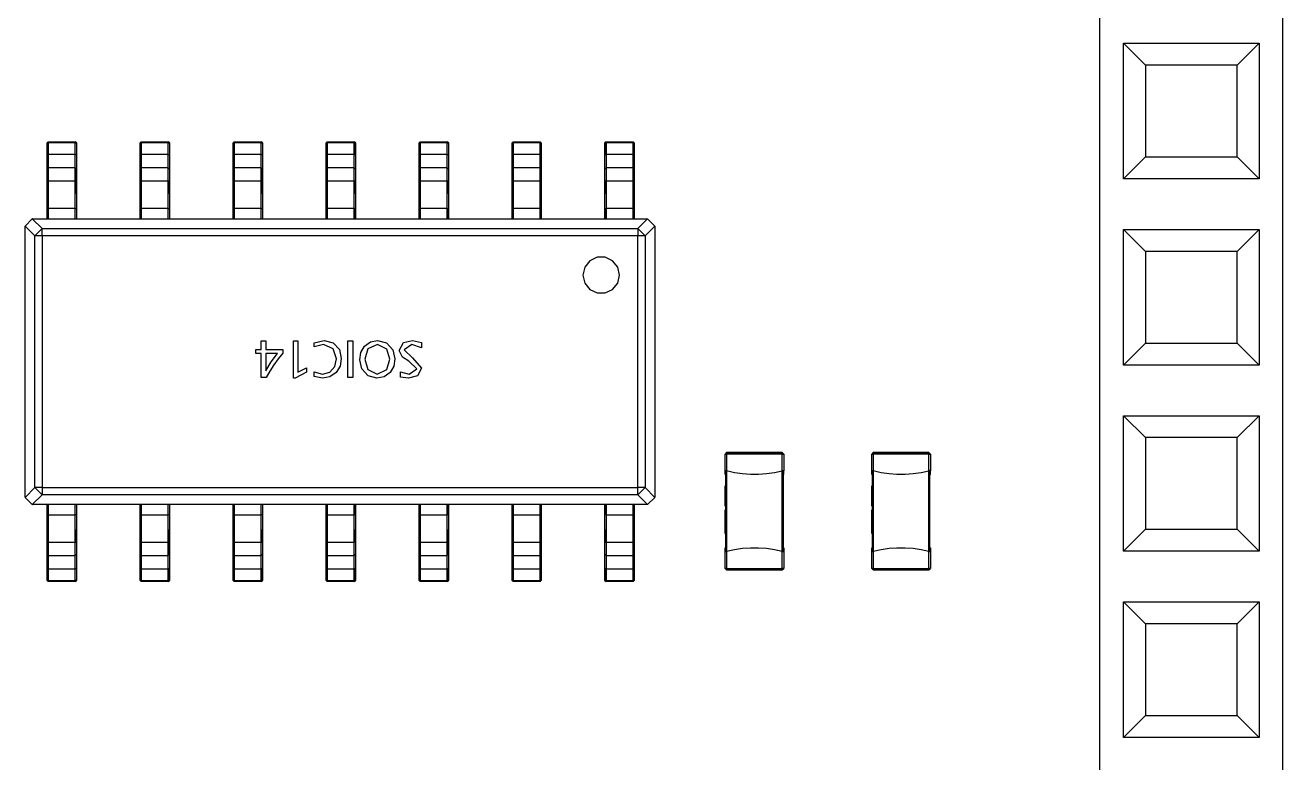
# Model space of a CAD drawing. Header units: millimetres. Extents: x 5 to 205, y 5 to 144.
# Drawn here: x 57.02 to 74.18, y 78.91 to 88.98 of the extents above; entities that cross this region are included whole.
import ezdxf

# ---------------------------------------------------------------- set-up
doc = ezdxf.new("R2010")
doc.units = ezdxf.units.MM
doc.layers.add('PARTS', color=8, linetype='CONTINUOUS')

msp = doc.modelspace()

# ---------------------------------------------------------------- linework, layer by layer
at = {"layer": 'PARTS'}
for points in [[(71.68, 117.014), (71.68, 61.134)], [(74.18, 61.134), (74.18, 117.014)], [(72.005, 88.729), (73.855, 88.729)], [(72.005, 88.729), (72.305, 88.429)], [(72.005, 86.879), (72.005, 88.729)], [(73.555, 88.429), (73.855, 88.729)], [(73.855, 88.729), (73.855, 86.879)], [(73.555, 88.429), (72.305, 88.429)], [(72.305, 88.429), (72.305, 87.179)], [(73.555, 87.179), (73.555, 88.429)], [(57.318, 87.37), (57.333, 87.385)], [(57.333, 87.385), (57.318, 87.37)], [(57.318, 87.37), (57.318, 87.364)], [(57.318, 87.21), (57.318, 87.37)], [(57.318, 87.37), (57.333, 87.37)], [(57.333, 87.385), (57.703, 87.385)], [(57.333, 87.385), (57.333, 87.385)], [(57.333, 87.37), (57.333, 87.385)], [(57.333, 87.385), (57.703, 87.385)], [(57.703, 87.37), (57.333, 87.37)], [(57.333, 87.37), (57.333, 87.211)], [(57.703, 87.385), (57.718, 87.37)], [(57.703, 87.385), (57.703, 87.385)], [(57.703, 87.37), (57.703, 87.385)], [(57.718, 87.37), (57.703, 87.385)], [(57.703, 87.211), (57.703, 87.37)], [(57.703, 87.37), (57.718, 87.37)], [(57.718, 87.37), (57.718, 87.21)], [(58.587, 87.37), (58.602, 87.385)], [(58.602, 87.385), (58.587, 87.37)], [(58.587, 87.37), (58.587, 87.364)], [(58.587, 87.21), (58.587, 87.37)], [(58.587, 87.37), (58.602, 87.37)], [(58.587, 87.364), (58.587, 87.204)], [(58.602, 87.385), (58.971, 87.385)], [(58.602, 87.385), (58.602, 87.385)], [(58.602, 87.37), (58.602, 87.385)], [(58.602, 87.385), (58.971, 87.385)], [(58.971, 87.37), (58.602, 87.37)], [(58.602, 87.37), (58.602, 87.211)], [(58.971, 87.385), (58.986, 87.37)], [(58.971, 87.385), (58.971, 87.385)], [(58.971, 87.37), (58.971, 87.385)], [(58.986, 87.37), (58.971, 87.385)], [(58.971, 87.211), (58.971, 87.37)], [(58.971, 87.37), (58.986, 87.37)], [(58.986, 87.37), (58.986, 87.21)], [(59.855, 87.37), (59.87, 87.385)], [(59.87, 87.385), (59.855, 87.37)], [(59.855, 87.37), (59.855, 87.364)], [(59.855, 87.21), (59.855, 87.37)], [(59.855, 87.37), (59.87, 87.37)], [(59.855, 87.364), (59.855, 87.204)], [(59.87, 87.385), (60.24, 87.385)], [(59.87, 87.385), (59.87, 87.385)], [(59.87, 87.37), (59.87, 87.385)], [(59.87, 87.385), (60.24, 87.385)], [(60.24, 87.37), (59.87, 87.37)], [(59.87, 87.37), (59.87, 87.211)], [(60.24, 87.385), (60.255, 87.37)], [(60.24, 87.385), (60.24, 87.385)], [(60.24, 87.37), (60.24, 87.385)], [(60.255, 87.37), (60.24, 87.385)], [(60.24, 87.211), (60.24, 87.37)], [(60.24, 87.37), (60.255, 87.37)], [(60.255, 87.37), (60.255, 87.21)], [(61.124, 87.37), (61.139, 87.385)], [(61.139, 87.385), (61.124, 87.37)], [(61.124, 87.37), (61.124, 87.364)], [(61.124, 87.21), (61.124, 87.37)], [(61.124, 87.37), (61.139, 87.37)], [(61.124, 87.364), (61.124, 87.204)], [(61.139, 87.385), (61.509, 87.385)], [(61.139, 87.385), (61.139, 87.385)], [(61.139, 87.37), (61.139, 87.385)], [(61.139, 87.385), (61.509, 87.385)], [(61.509, 87.37), (61.139, 87.37)], [(61.139, 87.37), (61.139, 87.211)], [(61.509, 87.385), (61.524, 87.37)], [(61.509, 87.385), (61.509, 87.385)], [(61.509, 87.37), (61.509, 87.385)], [(61.524, 87.37), (61.509, 87.385)], [(61.509, 87.211), (61.509, 87.37)], [(61.509, 87.37), (61.524, 87.37)], [(61.524, 87.364), (61.524, 87.37)], [(61.524, 87.37), (61.524, 87.21)], [(61.524, 87.204), (61.524, 87.364)], [(62.393, 87.37), (62.408, 87.385)], [(62.408, 87.385), (62.393, 87.37)], [(62.393, 87.37), (62.393, 87.364)], [(62.393, 87.21), (62.393, 87.37)], [(62.393, 87.37), (62.408, 87.37)], [(62.408, 87.385), (62.778, 87.385)], [(62.408, 87.385), (62.408, 87.385)], [(62.408, 87.37), (62.408, 87.385)], [(62.408, 87.385), (62.778, 87.385)], [(62.778, 87.37), (62.408, 87.37)], [(62.408, 87.37), (62.408, 87.211)], [(62.778, 87.385), (62.793, 87.37)], [(62.778, 87.385), (62.778, 87.385)], [(62.778, 87.37), (62.778, 87.385)], [(62.793, 87.37), (62.778, 87.385)], [(62.778, 87.211), (62.778, 87.37)], [(62.778, 87.37), (62.793, 87.37)], [(62.793, 87.37), (62.793, 87.21)], [(63.662, 87.37), (63.677, 87.385)], [(63.677, 87.385), (63.662, 87.37)], [(63.662, 87.37), (63.662, 87.364)], [(63.662, 87.21), (63.662, 87.37)], [(63.662, 87.37), (63.677, 87.37)], [(63.677, 87.385), (64.046, 87.385)], [(63.677, 87.385), (63.677, 87.385)], [(63.677, 87.37), (63.677, 87.385)], [(63.677, 87.385), (64.046, 87.385)], [(64.046, 87.37), (63.677, 87.37)], [(63.677, 87.37), (63.677, 87.211)], [(64.046, 87.385), (64.061, 87.37)], [(64.046, 87.385), (64.046, 87.385)], [(64.046, 87.37), (64.046, 87.385)], [(64.061, 87.37), (64.046, 87.385)], [(64.046, 87.211), (64.046, 87.37)], [(64.046, 87.37), (64.061, 87.37)], [(64.061, 87.37), (64.061, 87.21)], [(64.93, 87.37), (64.945, 87.385)], [(64.945, 87.385), (64.93, 87.37)], [(64.93, 87.37), (64.93, 87.364)], [(64.93, 87.21), (64.93, 87.37)], [(64.93, 87.37), (64.945, 87.37)], [(64.93, 87.364), (64.93, 87.204)], [(64.945, 87.385), (65.315, 87.385)], [(64.945, 87.385), (64.945, 87.385)], [(64.945, 87.37), (64.945, 87.385)], [(64.945, 87.385), (65.315, 87.385)], [(65.315, 87.37), (64.945, 87.37)], [(64.945, 87.37), (64.945, 87.211)], [(65.315, 87.385), (65.33, 87.37)], [(65.315, 87.385), (65.315, 87.385)], [(65.315, 87.37), (65.315, 87.385)], [(65.33, 87.37), (65.315, 87.385)], [(65.315, 87.211), (65.315, 87.37)], [(65.315, 87.37), (65.33, 87.37)], [(65.33, 87.37), (65.33, 87.21)], [(57.318, 87.21), (57.333, 87.211)], [(57.318, 87.016), (57.318, 87.21)], [(57.703, 87.211), (57.333, 87.211)], [(57.333, 87.211), (57.333, 87.03)], [(57.703, 87.03), (57.703, 87.211)], [(57.703, 87.211), (57.718, 87.21)], [(57.718, 87.21), (57.718, 87.016)], [(58.587, 87.21), (58.602, 87.211)], [(58.587, 87.016), (58.587, 87.21)], [(58.971, 87.211), (58.602, 87.211)], [(58.602, 87.211), (58.602, 87.03)], [(58.971, 87.03), (58.971, 87.211)], [(58.971, 87.211), (58.986, 87.21)], [(58.986, 87.21), (58.986, 87.016)], [(59.855, 87.21), (59.87, 87.211)], [(59.855, 87.016), (59.855, 87.21)], [(60.24, 87.211), (59.87, 87.211)], [(59.87, 87.211), (59.87, 87.03)], [(60.24, 87.03), (60.24, 87.211)], [(60.24, 87.211), (60.255, 87.21)], [(60.255, 87.21), (60.255, 87.016)], [(61.124, 87.21), (61.139, 87.211)], [(61.124, 87.016), (61.124, 87.21)], [(61.509, 87.211), (61.139, 87.211)], [(61.139, 87.211), (61.139, 87.03)], [(61.509, 87.03), (61.509, 87.211)], [(61.509, 87.211), (61.524, 87.21)], [(61.524, 87.21), (61.524, 87.016)], [(62.393, 87.21), (62.408, 87.211)], [(62.393, 87.016), (62.393, 87.21)], [(62.778, 87.211), (62.408, 87.211)], [(62.408, 87.211), (62.408, 87.03)], [(62.778, 87.03), (62.778, 87.211)], [(62.778, 87.211), (62.793, 87.21)], [(62.793, 87.21), (62.793, 87.016)], [(63.662, 87.21), (63.677, 87.211)], [(63.662, 87.016), (63.662, 87.21)], [(64.046, 87.211), (63.677, 87.211)], [(63.677, 87.211), (63.677, 87.03)], [(64.046, 87.03), (64.046, 87.211)], [(64.046, 87.211), (64.061, 87.21)], [(64.061, 87.21), (64.061, 87.016)], [(64.93, 87.21), (64.945, 87.211)], [(64.93, 87.016), (64.93, 87.21)], [(65.315, 87.211), (64.945, 87.211)], [(64.945, 87.211), (64.945, 87.03)], [(65.315, 87.03), (65.315, 87.211)], [(65.315, 87.211), (65.33, 87.21)], [(65.33, 87.21), (65.33, 87.016)], [(57.318, 87.016), (57.333, 87.03)], [(57.318, 86.834), (57.318, 87.016)], [(57.703, 87.03), (57.333, 87.03)], [(57.333, 87.03), (57.333, 86.848)], [(57.703, 86.848), (57.703, 87.03)], [(57.703, 87.03), (57.718, 87.016)], [(57.718, 86.856), (57.718, 87.016)], [(57.718, 87.016), (57.718, 86.834)], [(58.587, 87.016), (58.602, 87.03)], [(58.587, 87.016), (58.587, 86.856)], [(58.587, 86.834), (58.587, 87.016)], [(58.971, 87.03), (58.602, 87.03)], [(58.602, 87.03), (58.602, 86.848)], [(58.971, 86.848), (58.971, 87.03)], [(58.971, 87.03), (58.986, 87.016)], [(58.986, 87.016), (58.986, 86.834)], [(59.855, 87.016), (59.87, 87.03)], [(59.855, 87.016), (59.855, 86.856)], [(59.855, 86.834), (59.855, 87.016)], [(60.24, 87.03), (59.87, 87.03)], [(59.87, 87.03), (59.87, 86.848)], [(60.24, 86.848), (60.24, 87.03)], [(60.24, 87.03), (60.255, 87.016)], [(60.255, 86.856), (60.255, 87.016)], [(60.255, 87.016), (60.255, 86.834)], [(61.124, 87.016), (61.139, 87.03)], [(61.124, 86.834), (61.124, 87.016)], [(61.509, 87.03), (61.139, 87.03)], [(61.139, 87.03), (61.139, 86.848)], [(61.509, 86.848), (61.509, 87.03)], [(61.509, 87.03), (61.524, 87.016)], [(61.524, 87.016), (61.524, 86.834)], [(62.393, 87.016), (62.408, 87.03)], [(62.393, 86.834), (62.393, 87.016)], [(62.778, 87.03), (62.408, 87.03)], [(62.408, 87.03), (62.408, 86.848)], [(62.778, 86.848), (62.778, 87.03)], [(62.778, 87.03), (62.793, 87.016)], [(62.793, 87.016), (62.793, 86.834)], [(63.662, 87.016), (63.677, 87.03)], [(63.662, 86.834), (63.662, 87.016)], [(64.046, 87.03), (63.677, 87.03)], [(63.677, 87.03), (63.677, 86.848)], [(64.046, 86.848), (64.046, 87.03)], [(64.046, 87.03), (64.061, 87.016)], [(64.061, 87.016), (64.061, 86.834)], [(64.93, 87.016), (64.945, 87.03)], [(64.93, 86.834), (64.93, 87.016)], [(65.315, 87.03), (64.945, 87.03)], [(64.945, 87.03), (64.945, 86.848)], [(65.315, 86.848), (65.315, 87.03)], [(65.315, 87.03), (65.33, 87.016)], [(65.33, 87.016), (65.33, 86.834)], [(72.005, 86.879), (72.305, 87.179)], [(72.305, 87.179), (73.555, 87.179)], [(73.555, 87.179), (73.855, 86.879)], [(57.318, 86.856), (57.318, 86.675)], [(57.318, 86.834), (57.333, 86.848)], [(57.703, 86.848), (57.333, 86.848)], [(57.333, 86.848), (57.333, 86.723), (57.333, 86.598), (57.333, 86.473)], [(57.703, 86.473), (57.703, 86.598), (57.703, 86.723), (57.703, 86.848)], [(57.703, 86.848), (57.718, 86.834)], [(57.718, 86.675), (57.718, 86.856)], [(58.587, 86.856), (58.587, 86.675)], [(58.587, 86.834), (58.602, 86.848)], [(58.971, 86.848), (58.602, 86.848)], [(58.602, 86.848), (58.602, 86.723), (58.602, 86.598), (58.602, 86.473)], [(58.971, 86.473), (58.971, 86.598), (58.971, 86.723), (58.971, 86.848)], [(58.971, 86.848), (58.986, 86.834)], [(58.986, 86.675), (58.986, 86.856)], [(59.855, 86.856), (59.855, 86.675)], [(59.855, 86.834), (59.87, 86.848)], [(60.24, 86.848), (59.87, 86.848)], [(59.87, 86.848), (59.87, 86.723), (59.87, 86.598), (59.87, 86.473)], [(60.24, 86.473), (60.24, 86.598), (60.24, 86.723), (60.24, 86.848)], [(60.24, 86.848), (60.255, 86.834)], [(60.255, 86.675), (60.255, 86.856)], [(61.124, 86.856), (61.124, 86.675)], [(61.124, 86.834), (61.139, 86.848)], [(61.509, 86.848), (61.139, 86.848)], [(61.139, 86.848), (61.139, 86.723), (61.139, 86.598), (61.139, 86.473)], [(61.509, 86.473), (61.509, 86.598), (61.509, 86.723), (61.509, 86.848)], [(61.509, 86.848), (61.524, 86.834)], [(61.524, 86.675), (61.524, 86.856)], [(62.393, 86.856), (62.393, 86.675)], [(62.393, 86.834), (62.408, 86.848)], [(62.778, 86.848), (62.408, 86.848)], [(62.408, 86.848), (62.408, 86.723), (62.408, 86.598), (62.408, 86.473)], [(62.778, 86.473), (62.778, 86.598), (62.778, 86.723), (62.778, 86.848)], [(62.778, 86.848), (62.793, 86.834)], [(62.793, 86.675), (62.793, 86.856)], [(63.662, 86.856), (63.662, 86.675)], [(63.662, 86.834), (63.677, 86.848)], [(64.046, 86.848), (63.677, 86.848)], [(63.677, 86.848), (63.677, 86.723), (63.677, 86.598), (63.677, 86.473)], [(64.046, 86.473), (64.046, 86.598), (64.046, 86.723), (64.046, 86.848)], [(64.046, 86.848), (64.061, 86.834)], [(64.061, 86.675), (64.061, 86.856)], [(64.93, 86.856), (64.93, 86.675)], [(64.93, 86.834), (64.945, 86.848)], [(65.315, 86.848), (64.945, 86.848)], [(64.945, 86.848), (64.945, 86.723), (64.945, 86.598), (64.945, 86.473)], [(65.315, 86.473), (65.315, 86.598), (65.315, 86.723), (65.315, 86.848)], [(65.315, 86.848), (65.33, 86.834)], [(65.33, 86.675), (65.33, 86.856)], [(73.855, 86.879), (72.005, 86.879)], [(57.318, 86.473), (57.318, 86.593), (57.318, 86.714), (57.318, 86.834)], [(57.718, 86.834), (57.718, 86.714), (57.718, 86.593), (57.718, 86.473)], [(58.587, 86.473), (58.587, 86.593), (58.587, 86.714), (58.587, 86.834)], [(58.986, 86.834), (58.986, 86.714), (58.986, 86.593), (58.986, 86.473)], [(59.855, 86.473), (59.855, 86.593), (59.855, 86.714), (59.855, 86.834)], [(59.855, 86.675), (59.855, 86.574), (59.855, 86.473)], [(60.255, 86.834), (60.255, 86.714), (60.255, 86.593), (60.255, 86.473)], [(61.124, 86.473), (61.124, 86.593), (61.124, 86.714), (61.124, 86.834)], [(61.524, 86.834), (61.524, 86.714), (61.524, 86.593), (61.524, 86.473)], [(62.393, 86.473), (62.393, 86.593), (62.393, 86.714), (62.393, 86.834)], [(62.793, 86.834), (62.793, 86.714), (62.793, 86.593), (62.793, 86.473)], [(63.662, 86.473), (63.662, 86.593), (63.662, 86.714), (63.662, 86.834)], [(64.061, 86.834), (64.061, 86.714), (64.061, 86.593), (64.061, 86.473)], [(64.93, 86.473), (64.93, 86.593), (64.93, 86.714), (64.93, 86.834)], [(65.33, 86.834), (65.33, 86.714), (65.33, 86.593), (65.33, 86.473)], [(57.116, 86.333), (57.018, 86.235)], [(57.118, 86.333), (57.116, 86.333)], [(57.116, 86.333), (57.249, 86.2)], [(57.118, 86.333), (65.51, 86.333)], [(57.318, 86.473), (57.318, 86.333)], [(57.318, 86.333), (57.318, 86.473)], [(57.318, 86.473), (57.333, 86.473)], [(57.703, 86.473), (57.333, 86.473)], [(57.333, 86.473), (57.333, 86.333)], [(57.703, 86.333), (57.703, 86.473)], [(57.703, 86.473), (57.718, 86.473)], [(57.718, 86.473), (57.718, 86.333)], [(58.587, 86.473), (58.587, 86.333)], [(58.587, 86.333), (58.587, 86.473)], [(58.587, 86.473), (58.602, 86.473)], [(58.971, 86.473), (58.602, 86.473)], [(58.602, 86.473), (58.602, 86.333)], [(58.971, 86.333), (58.971, 86.473)], [(58.971, 86.473), (58.986, 86.473)], [(58.986, 86.473), (58.986, 86.333)], [(59.855, 86.473), (59.855, 86.333)], [(59.855, 86.333), (59.855, 86.473)], [(59.855, 86.473), (59.87, 86.473)], [(60.24, 86.473), (59.87, 86.473)], [(59.87, 86.473), (59.87, 86.333)], [(60.24, 86.333), (60.24, 86.473)], [(60.24, 86.473), (60.255, 86.473)], [(60.255, 86.473), (60.255, 86.333)], [(61.124, 86.473), (61.124, 86.333)], [(61.124, 86.333), (61.124, 86.473)], [(61.124, 86.473), (61.139, 86.473)], [(61.509, 86.473), (61.139, 86.473)], [(61.139, 86.473), (61.139, 86.333)], [(61.509, 86.333), (61.509, 86.473)], [(61.509, 86.473), (61.524, 86.473)], [(61.524, 86.333), (61.524, 86.473)], [(61.524, 86.473), (61.524, 86.333)], [(62.393, 86.473), (62.393, 86.333)], [(62.393, 86.333), (62.393, 86.473)], [(62.393, 86.473), (62.408, 86.473)], [(62.778, 86.473), (62.408, 86.473)], [(62.408, 86.473), (62.408, 86.333)], [(62.778, 86.333), (62.778, 86.473)], [(62.778, 86.473), (62.793, 86.473)], [(62.793, 86.333), (62.793, 86.473)], [(62.793, 86.473), (62.793, 86.333)], [(63.662, 86.473), (63.662, 86.333)], [(63.662, 86.333), (63.662, 86.473)], [(63.662, 86.473), (63.677, 86.473)], [(64.046, 86.473), (63.677, 86.473)], [(63.677, 86.473), (63.677, 86.333)], [(64.046, 86.333), (64.046, 86.473)], [(64.046, 86.473), (64.061, 86.473)], [(64.061, 86.473), (64.061, 86.333)], [(64.93, 86.473), (64.93, 86.333)], [(64.93, 86.333), (64.93, 86.473)], [(64.93, 86.473), (64.945, 86.473)], [(65.315, 86.473), (64.945, 86.473)], [(64.945, 86.473), (64.945, 86.333)], [(65.315, 86.333), (65.315, 86.473)], [(65.315, 86.473), (65.33, 86.473)], [(65.33, 86.333), (65.33, 86.473)], [(65.33, 86.473), (65.33, 86.333)], [(65.379, 86.2), (65.512, 86.333)], [(65.512, 86.333), (65.51, 86.333)], [(65.61, 86.235), (65.512, 86.333)], [(57.018, 86.235), (57.018, 86.233)], [(57.151, 86.102), (57.018, 86.235)], [(57.018, 82.537), (57.018, 86.233)], [(57.249, 86.2), (57.151, 86.102)], [(57.249, 86.2), (65.379, 86.2)], [(57.249, 86.102), (57.249, 86.2)], [(65.477, 86.102), (65.379, 86.2)], [(65.379, 86.2), (65.379, 86.102)], [(65.61, 86.235), (65.477, 86.102)], [(65.61, 86.233), (65.61, 86.235)], [(65.61, 86.233), (65.61, 82.537)], [(72.005, 86.189), (73.855, 86.189)], [(72.005, 86.189), (72.305, 85.889)], [(72.005, 84.339), (72.005, 86.189)], [(73.555, 85.889), (73.855, 86.189)], [(73.855, 86.189), (73.855, 84.339)], [(57.151, 82.668), (57.151, 86.102)], [(57.249, 86.102), (57.151, 86.102)], [(57.249, 86.102), (57.249, 82.668)], [(65.379, 86.102), (57.249, 86.102)], [(65.379, 82.668), (65.379, 86.102)], [(65.477, 86.102), (65.379, 86.102)], [(65.477, 86.102), (65.477, 82.668)], [(65.129, 85.567), (65.105, 85.675), (65.035, 85.762), (64.935, 85.81), (64.824, 85.81), (64.724, 85.762), (64.655, 85.675), (64.63, 85.567)], [(73.555, 85.889), (72.305, 85.889)], [(72.305, 85.889), (72.305, 84.639)], [(73.555, 84.639), (73.555, 85.889)], [(64.63, 85.567), (64.655, 85.458), (64.724, 85.371), (64.824, 85.323), (64.935, 85.323), (65.035, 85.371), (65.105, 85.458), (65.129, 85.567)], [(60.241, 84.552), (60.241, 84.668)], [(60.241, 84.668), (60.302, 84.668)], [(60.302, 84.668), (60.302, 84.552)], [(60.68, 84.162), (60.68, 84.668)], [(60.68, 84.668), (60.741, 84.668)], [(60.741, 84.668), (60.741, 84.244)], [(60.96, 84.642), (61.097, 84.674)], [(60.96, 84.587), (60.96, 84.642)], [(61.088, 84.619), (60.96, 84.587)], [(61.265, 84.423), (61.22, 84.562), (61.088, 84.619)], [(61.097, 84.674), (61.22, 84.644), (61.306, 84.552), (61.332, 84.428)], [(61.423, 84.168), (61.423, 84.668)], [(61.423, 84.668), (61.49, 84.668)], [(61.49, 84.668), (61.49, 84.168)], [(61.587, 84.412), (61.601, 84.511), (61.648, 84.599), (61.729, 84.656), (61.827, 84.674)], [(61.827, 84.619), (61.695, 84.56), (61.654, 84.419)], [(61.827, 84.674), (61.951, 84.643), (62.036, 84.549), (62.063, 84.424)], [(61.996, 84.418), (61.955, 84.557), (61.827, 84.619)], [(62.123, 84.539), (62.18, 84.645), (62.302, 84.674)], [(62.295, 84.619), (62.191, 84.545)], [(62.428, 84.575), (62.295, 84.619)], [(62.302, 84.674), (62.428, 84.648)], [(62.428, 84.648), (62.428, 84.575)], [(72.005, 84.339), (72.305, 84.639)], [(72.305, 84.639), (73.555, 84.639)], [(73.555, 84.639), (73.855, 84.339)], [(60.168, 84.497), (60.168, 84.552)], [(60.168, 84.552), (60.241, 84.552)], [(60.241, 84.497), (60.168, 84.497)], [(60.241, 84.168), (60.241, 84.497)], [(60.302, 84.552), (60.534, 84.552)], [(60.302, 84.26), (60.377, 84.382), (60.463, 84.497)], [(60.302, 84.497), (60.302, 84.26)], [(60.463, 84.497), (60.302, 84.497)], [(60.534, 84.5), (60.47, 84.422), (60.41, 84.341), (60.355, 84.256), (60.306, 84.168)], [(60.534, 84.552), (60.534, 84.5)], [(62.255, 84.391), (62.166, 84.447), (62.123, 84.539)], [(62.191, 84.545), (62.306, 84.438)], [(62.306, 84.438), (62.428, 84.296)], [(60.741, 84.244), (60.856, 84.302)], [(60.856, 84.302), (60.856, 84.241)], [(61.077, 84.217), (61.177, 84.244), (61.245, 84.321), (61.265, 84.423)], [(61.332, 84.428), (61.316, 84.326), (61.263, 84.238), (61.178, 84.18), (61.078, 84.162)], [(61.819, 84.162), (61.697, 84.194), (61.613, 84.288), (61.587, 84.412)], [(61.654, 84.419), (61.693, 84.278), (61.823, 84.217)], [(62.063, 84.424), (62.049, 84.324), (62, 84.237), (61.918, 84.179), (61.819, 84.162)], [(61.823, 84.217), (61.953, 84.279), (61.996, 84.418)], [(62.428, 84.296), (62.37, 84.193), (62.251, 84.162)], [(62.361, 84.29), (62.255, 84.391)], [(62.257, 84.217), (62.361, 84.29)], [(73.855, 84.339), (72.005, 84.339)], [(60.306, 84.168), (60.241, 84.168)], [(60.703, 84.162), (60.68, 84.162)], [(60.856, 84.241), (60.703, 84.162)], [(60.96, 84.182), (60.96, 84.249)], [(60.96, 84.249), (61.077, 84.217)], [(61.078, 84.162), (60.96, 84.182)], [(61.49, 84.168), (61.423, 84.168)], [(62.142, 84.176), (62.142, 84.249)], [(62.142, 84.249), (62.257, 84.217)], [(62.251, 84.162), (62.142, 84.176)], [(72.005, 83.649), (73.855, 83.649)], [(72.005, 83.649), (72.305, 83.349)], [(72.005, 81.799), (72.005, 83.649)], [(73.555, 83.349), (73.855, 83.649)], [(73.855, 83.649), (73.855, 81.799)], [(73.555, 83.349), (72.305, 83.349)], [(72.305, 83.349), (72.305, 82.099)], [(73.555, 82.099), (73.555, 83.349)], [(66.59, 83.145), (66.57, 83.125)], [(66.59, 83.145), (66.57, 83.125)], [(66.57, 82.893), (66.57, 83.125)], [(66.57, 83.125), (66.59, 83.125)], [(66.59, 83.145), (67.35, 83.145)], [(67.35, 83.145), (66.59, 83.145)], [(66.59, 83.145), (66.59, 83.125)], [(67.35, 83.125), (66.59, 83.125)], [(66.59, 83.125), (66.59, 82.895)], [(67.35, 83.145), (67.37, 83.125)], [(67.35, 83.145), (67.35, 83.125)], [(67.35, 82.893), (67.35, 83.125)], [(67.35, 83.125), (67.37, 83.125)], [(67.37, 83.125), (67.37, 82.895)], [(68.59, 83.145), (68.57, 83.125)], [(68.59, 83.145), (68.57, 83.125)], [(68.57, 82.893), (68.57, 83.125)], [(68.57, 83.125), (68.59, 83.125)], [(68.59, 83.145), (69.35, 83.145)], [(69.35, 83.145), (68.59, 83.145)], [(68.59, 83.145), (68.59, 83.125)], [(69.35, 83.125), (68.59, 83.125)], [(68.59, 83.125), (68.59, 82.895)], [(69.35, 83.145), (69.37, 83.125)], [(69.35, 83.145), (69.35, 83.125)], [(69.35, 82.893), (69.35, 83.125)], [(69.35, 83.125), (69.37, 83.125)], [(69.37, 83.125), (69.37, 82.895)], [(66.573, 82.896), (66.57, 82.893)], [(66.57, 82.845), (66.57, 82.895)], [(66.57, 82.893), (66.57, 82.845)], [(66.573, 82.896), (66.573, 82.899)], [(66.579, 82.898), (66.573, 82.899)], [(66.586, 82.896), (66.573, 82.896)], [(66.58, 82.897), (66.579, 82.898)], [(66.58, 82.898), (66.579, 82.898)], [(66.58, 82.897), (66.579, 82.898)], [(66.58, 82.898), (66.58, 82.897)], [(66.59, 82.895), (66.58, 82.897)], [(66.58, 82.893), (66.587, 82.895)], [(66.58, 81.797), (66.58, 82.893)], [(66.587, 82.895), (66.587, 82.895)], [(67.35, 82.893), (67.243, 82.869), (67.134, 82.854), (67.025, 82.846), (66.915, 82.846), (66.806, 82.854), (66.697, 82.87), (66.59, 82.895)], [(66.59, 82.895), (66.59, 81.795)], [(67.36, 82.896), (67.35, 82.893)], [(67.35, 81.797), (67.35, 82.893)], [(67.36, 82.896), (67.359, 82.895)], [(67.359, 82.895), (67.36, 82.895)], [(67.36, 82.896), (67.36, 82.899)], [(67.367, 82.898), (67.36, 82.899)], [(67.36, 82.895), (67.36, 81.795)], [(67.367, 82.898), (67.366, 82.897)], [(67.366, 82.897), (67.367, 82.898)], [(67.366, 82.897), (67.367, 82.897)], [(67.367, 82.898), (67.367, 82.898)], [(67.367, 82.898), (67.367, 82.897)], [(67.37, 82.895), (67.367, 82.897)], [(67.37, 82.845), (67.37, 82.895)], [(68.573, 82.896), (68.57, 82.893)], [(68.57, 82.845), (68.57, 82.895)], [(68.57, 82.893), (68.57, 82.845)], [(68.573, 82.896), (68.573, 82.899)], [(68.579, 82.898), (68.573, 82.899)], [(68.586, 82.896), (68.573, 82.896)], [(68.58, 82.897), (68.579, 82.898)], [(68.58, 82.898), (68.579, 82.898)], [(68.58, 82.897), (68.579, 82.898)], [(68.58, 82.898), (68.58, 82.897)], [(68.59, 82.895), (68.58, 82.897)], [(68.58, 82.893), (68.587, 82.895)], [(68.58, 81.797), (68.58, 82.893)], [(68.587, 82.895), (68.587, 82.895)], [(69.35, 82.893), (69.243, 82.869), (69.134, 82.854), (69.025, 82.846), (68.915, 82.846), (68.806, 82.854), (68.697, 82.87), (68.59, 82.895)], [(68.59, 82.895), (68.59, 81.795)], [(69.36, 82.896), (69.35, 82.893)], [(69.35, 81.797), (69.35, 82.893)], [(69.36, 82.896), (69.359, 82.895)], [(69.359, 82.895), (69.36, 82.895)], [(69.36, 82.896), (69.36, 82.899)], [(69.367, 82.898), (69.36, 82.899)], [(69.36, 82.895), (69.36, 81.795)], [(69.367, 82.898), (69.366, 82.897)], [(69.366, 82.897), (69.367, 82.898)], [(69.366, 82.897), (69.367, 82.897)], [(69.367, 82.898), (69.367, 82.898)], [(69.367, 82.898), (69.367, 82.897)], [(69.37, 82.895), (69.367, 82.897)], [(69.37, 82.845), (69.37, 82.895)], [(66.58, 82.845), (66.57, 82.845)], [(66.58, 82.845), (66.58, 82.69)], [(67.36, 82.845), (67.37, 82.845)], [(68.58, 82.845), (68.57, 82.845)], [(68.58, 82.845), (68.58, 82.69)], [(69.36, 82.845), (69.37, 82.845)], [(57.018, 82.535), (57.151, 82.668)], [(57.249, 82.57), (57.116, 82.437)], [(57.151, 82.668), (57.249, 82.57)], [(57.249, 82.668), (57.151, 82.668)], [(57.249, 82.668), (65.379, 82.668)], [(57.249, 82.668), (57.249, 82.57)], [(65.379, 82.57), (57.249, 82.57)], [(65.379, 82.57), (65.477, 82.668)], [(65.477, 82.668), (65.379, 82.668)], [(65.379, 82.57), (65.379, 82.668)], [(65.512, 82.437), (65.379, 82.57)], [(65.477, 82.668), (65.61, 82.535)], [(66.57, 82.669), (66.57, 82.69)], [(66.57, 82.69), (66.58, 82.69)], [(66.57, 82.619), (66.57, 82.669)], [(66.57, 82.669), (66.58, 82.669)], [(66.57, 82.609), (66.57, 82.619)], [(66.57, 82.619), (66.58, 82.619)], [(66.57, 82.59), (66.57, 82.609)], [(66.57, 82.609), (66.58, 82.609)], [(66.57, 82.538), (66.57, 82.59)], [(66.57, 82.59), (66.58, 82.59)], [(68.57, 82.669), (68.57, 82.69)], [(68.57, 82.69), (68.58, 82.69)], [(68.57, 82.619), (68.57, 82.669)], [(68.57, 82.669), (68.58, 82.669)], [(68.57, 82.609), (68.57, 82.619)], [(68.57, 82.619), (68.58, 82.619)], [(68.57, 82.59), (68.57, 82.609)], [(68.57, 82.609), (68.58, 82.609)], [(68.57, 82.538), (68.57, 82.59)], [(68.57, 82.59), (68.58, 82.59)], [(57.018, 82.537), (57.018, 82.535)], [(57.018, 82.535), (57.116, 82.437)], [(57.116, 82.437), (57.118, 82.437)], [(65.51, 82.437), (57.118, 82.437)], [(57.318, 82.437), (57.318, 82.297)], [(57.318, 82.297), (57.318, 82.437)], [(57.333, 82.437), (57.333, 82.297)], [(57.703, 82.297), (57.703, 82.437)], [(57.718, 82.437), (57.718, 82.297)], [(58.587, 82.437), (58.587, 82.297)], [(58.587, 82.297), (58.587, 82.437)], [(58.602, 82.437), (58.602, 82.297)], [(58.971, 82.297), (58.971, 82.437)], [(58.986, 82.437), (58.986, 82.297)], [(59.855, 82.437), (59.855, 82.297)], [(59.855, 82.297), (59.855, 82.437)], [(59.87, 82.437), (59.87, 82.297)], [(60.24, 82.297), (60.24, 82.437)], [(60.255, 82.437), (60.255, 82.297)], [(61.124, 82.437), (61.124, 82.297)], [(61.124, 82.297), (61.124, 82.437)], [(61.139, 82.437), (61.139, 82.297)], [(61.509, 82.297), (61.509, 82.437)], [(61.524, 82.297), (61.524, 82.437)], [(61.524, 82.437), (61.524, 82.297)], [(62.393, 82.437), (62.393, 82.297)], [(62.393, 82.297), (62.393, 82.437)], [(62.408, 82.437), (62.408, 82.297)], [(62.778, 82.297), (62.778, 82.437)], [(62.793, 82.297), (62.793, 82.437)], [(62.793, 82.437), (62.793, 82.297)], [(63.662, 82.437), (63.662, 82.297)], [(63.662, 82.297), (63.662, 82.437)], [(63.677, 82.437), (63.677, 82.297)], [(64.046, 82.297), (64.046, 82.437)], [(64.061, 82.437), (64.061, 82.297)], [(64.93, 82.437), (64.93, 82.297)], [(64.93, 82.297), (64.93, 82.437)], [(64.945, 82.437), (64.945, 82.297)], [(65.315, 82.297), (65.315, 82.437)], [(65.33, 82.297), (65.33, 82.437)], [(65.33, 82.437), (65.33, 82.297)], [(65.51, 82.437), (65.512, 82.437)], [(65.512, 82.437), (65.61, 82.535)], [(65.61, 82.535), (65.61, 82.537)], [(66.57, 82.479), (66.57, 82.538)], [(66.57, 82.538), (66.58, 82.538)], [(66.57, 82.456), (66.57, 82.479)], [(66.57, 82.479), (66.58, 82.479)], [(66.57, 82.413), (66.57, 82.456)], [(66.57, 82.456), (66.58, 82.456)], [(66.57, 82.413), (66.58, 82.413)], [(66.58, 82.413), (66.58, 82.363)], [(68.57, 82.479), (68.57, 82.538)], [(68.57, 82.538), (68.58, 82.538)], [(68.57, 82.456), (68.57, 82.479)], [(68.57, 82.479), (68.58, 82.479)], [(68.57, 82.413), (68.57, 82.456)], [(68.57, 82.456), (68.58, 82.456)], [(68.57, 82.413), (68.58, 82.413)], [(68.58, 82.413), (68.58, 82.363)], [(57.318, 81.936), (57.318, 82.056), (57.318, 82.177), (57.318, 82.297)], [(57.333, 82.297), (57.318, 82.297)], [(57.333, 82.297), (57.703, 82.297)], [(57.333, 82.297), (57.333, 82.172), (57.333, 82.047), (57.333, 81.922)], [(57.703, 81.922), (57.703, 82.047), (57.703, 82.172), (57.703, 82.297)], [(57.718, 82.297), (57.703, 82.297)], [(57.718, 82.297), (57.718, 82.177), (57.718, 82.056), (57.718, 81.936)], [(58.587, 81.936), (58.587, 82.056), (58.587, 82.177), (58.587, 82.297)], [(58.602, 82.297), (58.587, 82.297)], [(58.602, 82.297), (58.971, 82.297)], [(58.602, 82.297), (58.602, 82.172), (58.602, 82.047), (58.602, 81.922)], [(58.971, 81.922), (58.971, 82.047), (58.971, 82.172), (58.971, 82.297)], [(58.986, 82.297), (58.971, 82.297)], [(58.986, 82.297), (58.986, 82.177), (58.986, 82.056), (58.986, 81.936)], [(59.855, 81.936), (59.855, 82.056), (59.855, 82.177), (59.855, 82.297)], [(59.87, 82.297), (59.855, 82.297)], [(59.87, 82.297), (60.24, 82.297)], [(59.87, 82.297), (59.87, 82.172), (59.87, 82.047), (59.87, 81.922)], [(60.24, 81.922), (60.24, 82.047), (60.24, 82.172), (60.24, 82.297)], [(60.255, 82.297), (60.24, 82.297)], [(60.255, 82.297), (60.255, 82.177), (60.255, 82.056), (60.255, 81.936)], [(61.124, 81.936), (61.124, 82.056), (61.124, 82.177), (61.124, 82.297)], [(61.139, 82.297), (61.124, 82.297)], [(61.139, 82.297), (61.509, 82.297)], [(61.139, 82.297), (61.139, 82.172), (61.139, 82.047), (61.139, 81.922)], [(61.509, 81.922), (61.509, 82.047), (61.509, 82.172), (61.509, 82.297)], [(61.524, 82.297), (61.509, 82.297)], [(61.524, 82.297), (61.524, 82.177), (61.524, 82.056), (61.524, 81.936)], [(62.393, 81.936), (62.393, 82.056), (62.393, 82.177), (62.393, 82.297)], [(62.408, 82.297), (62.393, 82.297)], [(62.408, 82.297), (62.778, 82.297)], [(62.408, 82.297), (62.408, 82.172), (62.408, 82.047), (62.408, 81.922)], [(62.778, 81.922), (62.778, 82.047), (62.778, 82.172), (62.778, 82.297)], [(62.793, 82.297), (62.778, 82.297)], [(62.793, 82.297), (62.793, 82.177), (62.793, 82.056), (62.793, 81.936)], [(63.662, 81.936), (63.662, 82.056), (63.662, 82.177), (63.662, 82.297)], [(63.677, 82.297), (63.662, 82.297)], [(63.677, 82.297), (64.046, 82.297)], [(63.677, 82.297), (63.677, 82.172), (63.677, 82.047), (63.677, 81.922)], [(64.046, 81.922), (64.046, 82.047), (64.046, 82.172), (64.046, 82.297)], [(64.061, 82.297), (64.046, 82.297)], [(64.061, 82.297), (64.061, 82.177), (64.061, 82.056), (64.061, 81.936)], [(64.93, 81.936), (64.93, 82.056), (64.93, 82.177), (64.93, 82.297)], [(64.945, 82.297), (64.93, 82.297)], [(64.945, 82.297), (65.315, 82.297)], [(64.945, 82.297), (64.945, 82.172), (64.945, 82.047), (64.945, 81.922)], [(65.315, 81.922), (65.315, 82.047), (65.315, 82.172), (65.315, 82.297)], [(65.33, 82.297), (65.315, 82.297)], [(65.33, 82.297), (65.33, 82.177), (65.33, 82.056), (65.33, 81.936)], [(66.57, 82.363), (66.58, 82.363)], [(66.57, 82.355), (66.57, 82.363)], [(66.57, 82.331), (66.57, 82.355)], [(66.57, 82.355), (66.58, 82.355)], [(66.57, 82.331), (66.58, 82.331)], [(66.57, 82.33), (66.57, 82.331)], [(66.57, 82.33), (66.58, 82.33)], [(66.57, 82.319), (66.57, 82.328)], [(66.57, 82.328), (66.58, 82.328)], [(66.57, 82.297), (66.57, 82.319)], [(66.57, 82.319), (66.58, 82.319)], [(66.57, 82.282), (66.57, 82.297)], [(66.57, 82.297), (66.58, 82.297)], [(66.57, 82.282), (66.58, 82.282)], [(66.57, 82.277), (66.57, 82.277)], [(66.57, 82.277), (66.58, 82.277)], [(66.57, 82.272), (66.57, 82.277)], [(66.57, 82.277), (66.58, 82.277)], [(66.57, 82.27), (66.57, 82.272)], [(66.57, 82.272), (66.58, 82.272)], [(66.57, 82.27), (66.58, 82.27)], [(66.57, 82.239), (66.57, 82.27)], [(66.57, 82.237), (66.57, 82.239)], [(66.57, 82.239), (66.58, 82.239)], [(66.57, 82.237), (66.58, 82.237)], [(66.57, 82.235), (66.57, 82.237)], [(66.57, 82.235), (66.58, 82.235)], [(66.57, 82.226), (66.57, 82.235)], [(66.57, 82.208), (66.57, 82.226)], [(66.57, 82.226), (66.58, 82.226)], [(66.57, 82.185), (66.57, 82.208)], [(66.57, 82.208), (66.58, 82.208)], [(66.58, 82.33), (66.58, 82.328)], [(66.58, 82.282), (66.58, 82.277)], [(68.57, 82.363), (68.58, 82.363)], [(68.57, 82.355), (68.57, 82.363)], [(68.57, 82.331), (68.57, 82.355)], [(68.57, 82.355), (68.58, 82.355)], [(68.57, 82.331), (68.58, 82.331)], [(68.57, 82.33), (68.57, 82.331)], [(68.57, 82.33), (68.58, 82.33)], [(68.57, 82.319), (68.57, 82.328)], [(68.57, 82.328), (68.58, 82.328)], [(68.57, 82.297), (68.57, 82.319)], [(68.57, 82.319), (68.58, 82.319)], [(68.57, 82.282), (68.57, 82.297)], [(68.57, 82.297), (68.58, 82.297)], [(68.57, 82.282), (68.58, 82.282)], [(68.57, 82.277), (68.57, 82.277)], [(68.57, 82.277), (68.58, 82.277)], [(68.57, 82.272), (68.57, 82.277)], [(68.57, 82.277), (68.58, 82.277)], [(68.57, 82.27), (68.57, 82.272)], [(68.57, 82.272), (68.58, 82.272)], [(68.57, 82.27), (68.58, 82.27)], [(68.57, 82.239), (68.57, 82.27)], [(68.57, 82.237), (68.57, 82.239)], [(68.57, 82.239), (68.58, 82.239)], [(68.57, 82.237), (68.58, 82.237)], [(68.57, 82.235), (68.57, 82.237)], [(68.57, 82.235), (68.58, 82.235)], [(68.57, 82.226), (68.57, 82.235)], [(68.57, 82.208), (68.57, 82.226)], [(68.57, 82.226), (68.58, 82.226)], [(68.57, 82.185), (68.57, 82.208)], [(68.57, 82.208), (68.58, 82.208)], [(68.58, 82.33), (68.58, 82.328)], [(68.58, 82.282), (68.58, 82.277)], [(57.318, 82.095), (57.318, 81.914)], [(57.718, 81.914), (57.718, 82.095)], [(58.587, 82.095), (58.587, 81.914)], [(58.986, 81.914), (58.986, 82.095)], [(59.855, 82.095), (59.855, 81.914)], [(60.255, 81.914), (60.255, 82.095)], [(61.124, 82.095), (61.124, 81.914)], [(61.524, 81.914), (61.524, 82.095)], [(62.393, 82.095), (62.393, 81.914)], [(62.793, 81.914), (62.793, 82.095)], [(63.662, 82.095), (63.662, 81.914)], [(64.061, 81.914), (64.061, 82.095)], [(64.93, 82.095), (64.93, 81.914)], [(65.33, 81.914), (65.33, 82.095)], [(66.57, 82.176), (66.57, 82.185)], [(66.57, 82.185), (66.58, 82.185)], [(66.57, 82.176), (66.58, 82.176)], [(66.57, 82.173), (66.57, 82.176)], [(66.57, 82.15), (66.57, 82.173)], [(66.57, 82.173), (66.58, 82.173)], [(66.57, 82.141), (66.57, 82.15)], [(66.57, 82.15), (66.58, 82.15)], [(66.57, 82.118), (66.57, 82.141)], [(66.57, 82.141), (66.58, 82.141)], [(66.57, 82.118), (66.58, 82.118)], [(66.57, 82.109), (66.57, 82.118)], [(66.57, 82.1), (66.57, 82.109)], [(66.57, 82.109), (66.58, 82.109)], [(66.57, 82.1), (66.58, 82.1)], [(66.57, 82.073), (66.57, 82.096)], [(66.57, 82.096), (66.58, 82.096)], [(66.57, 82.065), (66.57, 82.073)], [(66.57, 82.073), (66.58, 82.073)], [(66.57, 82.041), (66.57, 82.065)], [(66.57, 82.065), (66.58, 82.065)], [(66.57, 82.041), (66.58, 82.041)], [(66.58, 82.1), (66.58, 82.096)], [(66.58, 82.041), (66.58, 81.845)], [(68.57, 82.176), (68.57, 82.185)], [(68.57, 82.185), (68.58, 82.185)], [(68.57, 82.176), (68.58, 82.176)], [(68.57, 82.173), (68.57, 82.176)], [(68.57, 82.15), (68.57, 82.173)], [(68.57, 82.173), (68.58, 82.173)], [(68.57, 82.141), (68.57, 82.15)], [(68.57, 82.15), (68.58, 82.15)], [(68.57, 82.118), (68.57, 82.141)], [(68.57, 82.141), (68.58, 82.141)], [(68.57, 82.118), (68.58, 82.118)], [(68.57, 82.109), (68.57, 82.118)], [(68.57, 82.1), (68.57, 82.109)], [(68.57, 82.109), (68.58, 82.109)], [(68.57, 82.1), (68.58, 82.1)], [(68.57, 82.073), (68.57, 82.096)], [(68.57, 82.096), (68.58, 82.096)], [(68.57, 82.065), (68.57, 82.073)], [(68.57, 82.073), (68.58, 82.073)], [(68.57, 82.041), (68.57, 82.065)], [(68.57, 82.065), (68.58, 82.065)], [(68.57, 82.041), (68.58, 82.041)], [(68.58, 82.1), (68.58, 82.096)], [(68.58, 82.041), (68.58, 81.845)], [(72.005, 81.799), (72.305, 82.099)], [(72.305, 82.099), (73.555, 82.099)], [(73.555, 82.099), (73.855, 81.799)], [(57.318, 81.754), (57.318, 81.936)], [(57.333, 81.922), (57.318, 81.936)], [(57.333, 81.922), (57.703, 81.922)], [(57.333, 81.922), (57.333, 81.74)], [(57.718, 81.936), (57.703, 81.922)], [(57.703, 81.74), (57.703, 81.922)], [(57.718, 81.936), (57.718, 81.754)], [(58.587, 81.754), (58.587, 81.936)], [(58.602, 81.922), (58.587, 81.936)], [(58.602, 81.922), (58.971, 81.922)], [(58.602, 81.922), (58.602, 81.74)], [(58.986, 81.936), (58.971, 81.922)], [(58.971, 81.74), (58.971, 81.922)], [(58.986, 81.936), (58.986, 81.754)], [(58.986, 81.754), (58.986, 81.914)], [(59.855, 81.754), (59.855, 81.936)], [(59.87, 81.922), (59.855, 81.936)], [(59.855, 81.914), (59.855, 81.754)], [(59.87, 81.922), (60.24, 81.922)], [(59.87, 81.922), (59.87, 81.74)], [(60.255, 81.936), (60.24, 81.922)], [(60.24, 81.74), (60.24, 81.922)], [(60.255, 81.936), (60.255, 81.754)], [(61.124, 81.754), (61.124, 81.936)], [(61.139, 81.922), (61.124, 81.936)], [(61.139, 81.922), (61.509, 81.922)], [(61.139, 81.922), (61.139, 81.74)], [(61.524, 81.936), (61.509, 81.922)], [(61.509, 81.74), (61.509, 81.922)], [(61.524, 81.936), (61.524, 81.754)], [(62.393, 81.754), (62.393, 81.936)], [(62.408, 81.922), (62.393, 81.936)], [(62.408, 81.922), (62.778, 81.922)], [(62.408, 81.922), (62.408, 81.74)], [(62.793, 81.936), (62.778, 81.922)], [(62.778, 81.74), (62.778, 81.922)], [(62.793, 81.936), (62.793, 81.754)], [(62.793, 81.754), (62.793, 81.914)], [(63.662, 81.754), (63.662, 81.936)], [(63.677, 81.922), (63.662, 81.936)], [(63.677, 81.922), (64.046, 81.922)], [(63.677, 81.922), (63.677, 81.74)], [(64.061, 81.936), (64.046, 81.922)], [(64.046, 81.74), (64.046, 81.922)], [(64.061, 81.936), (64.061, 81.754)], [(64.93, 81.754), (64.93, 81.936)], [(64.945, 81.922), (64.93, 81.936)], [(64.945, 81.922), (65.315, 81.922)], [(64.945, 81.922), (64.945, 81.74)], [(65.33, 81.936), (65.315, 81.922)], [(65.315, 81.74), (65.315, 81.922)], [(65.33, 81.936), (65.33, 81.754)], [(65.33, 81.754), (65.33, 81.914)], [(57.318, 81.56), (57.318, 81.754)], [(57.333, 81.74), (57.318, 81.754)], [(57.333, 81.74), (57.333, 81.559)], [(57.333, 81.74), (57.703, 81.74)], [(57.718, 81.754), (57.703, 81.74)], [(57.703, 81.559), (57.703, 81.74)], [(57.718, 81.754), (57.718, 81.56)], [(58.587, 81.56), (58.587, 81.754)], [(58.602, 81.74), (58.587, 81.754)], [(58.602, 81.74), (58.602, 81.559)], [(58.602, 81.74), (58.971, 81.74)], [(58.986, 81.754), (58.971, 81.74)], [(58.971, 81.559), (58.971, 81.74)], [(58.986, 81.754), (58.986, 81.56)], [(59.855, 81.56), (59.855, 81.754)], [(59.87, 81.74), (59.855, 81.754)], [(59.87, 81.74), (59.87, 81.559)], [(59.87, 81.74), (60.24, 81.74)], [(60.255, 81.754), (60.24, 81.74)], [(60.24, 81.559), (60.24, 81.74)], [(60.255, 81.754), (60.255, 81.56)], [(61.124, 81.56), (61.124, 81.754)], [(61.139, 81.74), (61.124, 81.754)], [(61.139, 81.74), (61.139, 81.559)], [(61.139, 81.74), (61.509, 81.74)], [(61.524, 81.754), (61.509, 81.74)], [(61.509, 81.559), (61.509, 81.74)], [(61.524, 81.754), (61.524, 81.56)], [(62.393, 81.56), (62.393, 81.754)], [(62.408, 81.74), (62.393, 81.754)], [(62.408, 81.74), (62.408, 81.559)], [(62.408, 81.74), (62.778, 81.74)], [(62.793, 81.754), (62.778, 81.74)], [(62.778, 81.559), (62.778, 81.74)], [(62.793, 81.754), (62.793, 81.56)], [(63.662, 81.56), (63.662, 81.754)], [(63.677, 81.74), (63.662, 81.754)], [(63.677, 81.74), (63.677, 81.559)], [(63.677, 81.74), (64.046, 81.74)], [(64.061, 81.754), (64.046, 81.74)], [(64.046, 81.559), (64.046, 81.74)], [(64.061, 81.754), (64.061, 81.56)], [(64.93, 81.56), (64.93, 81.754)], [(64.945, 81.74), (64.93, 81.754)], [(64.945, 81.74), (64.945, 81.559)], [(64.945, 81.74), (65.315, 81.74)], [(65.33, 81.754), (65.315, 81.74)], [(65.315, 81.559), (65.315, 81.74)], [(65.33, 81.754), (65.33, 81.56)], [(66.57, 81.797), (66.57, 81.845)], [(66.57, 81.845), (66.57, 81.795)], [(66.58, 81.845), (66.57, 81.845)], [(66.57, 81.565), (66.57, 81.797)], [(66.573, 81.794), (66.57, 81.797)], [(66.573, 81.791), (66.573, 81.794)], [(66.586, 81.794), (66.573, 81.794)], [(66.579, 81.792), (66.573, 81.791)], [(66.58, 81.792), (66.579, 81.792)], [(66.58, 81.793), (66.579, 81.792)], [(66.579, 81.792), (66.58, 81.793)], [(66.587, 81.794), (66.58, 81.797)], [(66.59, 81.795), (66.58, 81.793)], [(66.58, 81.793), (66.58, 81.792)], [(66.587, 81.794), (66.587, 81.794)], [(67.35, 81.797), (67.243, 81.82), (67.134, 81.836), (67.025, 81.844), (66.915, 81.844), (66.806, 81.835), (66.697, 81.819), (66.59, 81.795)], [(66.59, 81.795), (66.59, 81.565)], [(67.36, 81.794), (67.35, 81.797)], [(67.35, 81.565), (67.35, 81.797)], [(67.36, 81.795), (67.359, 81.794)], [(67.36, 81.794), (67.359, 81.794)], [(67.36, 81.845), (67.37, 81.845)], [(67.36, 81.791), (67.36, 81.794)], [(67.367, 81.792), (67.36, 81.791)], [(67.367, 81.792), (67.366, 81.793)], [(67.366, 81.793), (67.367, 81.793)], [(67.367, 81.792), (67.366, 81.793)], [(67.37, 81.795), (67.367, 81.793)], [(67.367, 81.793), (67.367, 81.792)], [(67.367, 81.792), (67.367, 81.792)], [(67.37, 81.845), (67.37, 81.795)], [(67.37, 81.795), (67.37, 81.565)], [(68.57, 81.797), (68.57, 81.845)], [(68.57, 81.845), (68.57, 81.795)], [(68.58, 81.845), (68.57, 81.845)], [(68.57, 81.565), (68.57, 81.797)], [(68.573, 81.794), (68.57, 81.797)], [(68.573, 81.791), (68.573, 81.794)], [(68.586, 81.794), (68.573, 81.794)], [(68.579, 81.792), (68.573, 81.791)], [(68.58, 81.792), (68.579, 81.792)], [(68.58, 81.793), (68.579, 81.792)], [(68.579, 81.792), (68.58, 81.793)], [(68.587, 81.794), (68.58, 81.797)], [(68.59, 81.795), (68.58, 81.793)], [(68.58, 81.793), (68.58, 81.792)], [(68.587, 81.794), (68.587, 81.794)], [(69.35, 81.797), (69.243, 81.82), (69.134, 81.836), (69.025, 81.844), (68.915, 81.844), (68.806, 81.835), (68.697, 81.819), (68.59, 81.795)], [(68.59, 81.795), (68.59, 81.565)], [(69.36, 81.794), (69.35, 81.797)], [(69.35, 81.565), (69.35, 81.797)], [(69.36, 81.795), (69.359, 81.794)], [(69.36, 81.794), (69.359, 81.794)], [(69.36, 81.845), (69.37, 81.845)], [(69.36, 81.791), (69.36, 81.794)], [(69.367, 81.792), (69.36, 81.791)], [(69.367, 81.792), (69.366, 81.793)], [(69.366, 81.793), (69.367, 81.793)], [(69.367, 81.792), (69.366, 81.793)], [(69.37, 81.795), (69.367, 81.793)], [(69.367, 81.793), (69.367, 81.792)], [(69.367, 81.792), (69.367, 81.792)], [(69.37, 81.845), (69.37, 81.795)], [(69.37, 81.795), (69.37, 81.565)], [(73.855, 81.799), (72.005, 81.799)], [(57.318, 81.4), (57.318, 81.56)], [(57.333, 81.559), (57.318, 81.56)], [(57.333, 81.559), (57.703, 81.559)], [(57.333, 81.559), (57.333, 81.399)], [(57.718, 81.56), (57.703, 81.559)], [(57.703, 81.399), (57.703, 81.559)], [(57.718, 81.56), (57.718, 81.4)], [(58.587, 81.566), (58.587, 81.406)], [(58.587, 81.4), (58.587, 81.56)], [(58.602, 81.559), (58.587, 81.56)], [(58.602, 81.559), (58.971, 81.559)], [(58.602, 81.559), (58.602, 81.399)], [(58.986, 81.56), (58.971, 81.559)], [(58.971, 81.399), (58.971, 81.559)], [(58.986, 81.406), (58.986, 81.566)], [(58.986, 81.56), (58.986, 81.4)], [(59.855, 81.566), (59.855, 81.406)], [(59.855, 81.4), (59.855, 81.56)], [(59.87, 81.559), (59.855, 81.56)], [(59.87, 81.559), (60.24, 81.559)], [(59.87, 81.559), (59.87, 81.399)], [(60.255, 81.56), (60.24, 81.559)], [(60.24, 81.399), (60.24, 81.559)], [(60.255, 81.406), (60.255, 81.566)], [(60.255, 81.56), (60.255, 81.4)], [(61.124, 81.566), (61.124, 81.406)], [(61.124, 81.4), (61.124, 81.56)], [(61.139, 81.559), (61.124, 81.56)], [(61.139, 81.559), (61.509, 81.559)], [(61.139, 81.559), (61.139, 81.399)], [(61.524, 81.56), (61.509, 81.559)], [(61.509, 81.399), (61.509, 81.559)], [(61.524, 81.406), (61.524, 81.566)], [(61.524, 81.56), (61.524, 81.4)], [(62.393, 81.566), (62.393, 81.406)], [(62.393, 81.4), (62.393, 81.56)], [(62.408, 81.559), (62.393, 81.56)], [(62.408, 81.559), (62.778, 81.559)], [(62.408, 81.559), (62.408, 81.399)], [(62.793, 81.56), (62.778, 81.559)], [(62.778, 81.399), (62.778, 81.559)], [(62.793, 81.406), (62.793, 81.566)], [(62.793, 81.56), (62.793, 81.4)], [(63.662, 81.566), (63.662, 81.406)], [(63.662, 81.4), (63.662, 81.56)], [(63.677, 81.559), (63.662, 81.56)], [(63.677, 81.559), (64.046, 81.559)], [(63.677, 81.559), (63.677, 81.399)], [(64.061, 81.56), (64.046, 81.559)], [(64.046, 81.399), (64.046, 81.559)], [(64.061, 81.56), (64.061, 81.4)], [(64.93, 81.566), (64.93, 81.406)], [(64.93, 81.4), (64.93, 81.56)], [(64.945, 81.559), (64.93, 81.56)], [(64.945, 81.559), (65.315, 81.559)], [(64.945, 81.559), (64.945, 81.399)], [(65.33, 81.56), (65.315, 81.559)], [(65.315, 81.399), (65.315, 81.559)], [(65.33, 81.406), (65.33, 81.566)], [(65.33, 81.56), (65.33, 81.4)], [(66.59, 81.545), (66.57, 81.565)], [(66.59, 81.565), (66.57, 81.565)], [(66.59, 81.565), (67.35, 81.565)], [(66.59, 81.545), (66.59, 81.565)], [(67.35, 81.545), (66.59, 81.545)], [(66.59, 81.545), (67.35, 81.545)], [(67.35, 81.545), (67.37, 81.565)], [(67.37, 81.565), (67.35, 81.565)], [(67.35, 81.545), (67.37, 81.565)], [(67.35, 81.545), (67.35, 81.565)], [(68.59, 81.545), (68.57, 81.565)], [(68.59, 81.565), (68.57, 81.565)], [(68.59, 81.565), (69.35, 81.565)], [(68.59, 81.545), (68.59, 81.565)], [(69.35, 81.545), (68.59, 81.545)], [(68.59, 81.545), (69.35, 81.545)], [(69.35, 81.545), (69.37, 81.565)], [(69.37, 81.565), (69.35, 81.565)], [(69.35, 81.545), (69.37, 81.565)], [(69.35, 81.545), (69.35, 81.565)], [(57.333, 81.385), (57.318, 81.4)], [(57.333, 81.399), (57.318, 81.4)], [(57.318, 81.4), (57.333, 81.385)], [(57.333, 81.399), (57.703, 81.399)], [(57.333, 81.399), (57.333, 81.385)], [(57.703, 81.385), (57.333, 81.385)], [(57.333, 81.385), (57.333, 81.385)], [(57.703, 81.385), (57.333, 81.385)], [(57.718, 81.4), (57.703, 81.385)], [(57.718, 81.4), (57.703, 81.399)], [(57.703, 81.385), (57.718, 81.4)], [(57.703, 81.399), (57.703, 81.385)], [(57.703, 81.385), (57.703, 81.385)], [(57.718, 81.4), (57.718, 81.406)], [(58.587, 81.406), (58.587, 81.4)], [(58.602, 81.385), (58.587, 81.4)], [(58.602, 81.399), (58.587, 81.4)], [(58.587, 81.4), (58.602, 81.385)], [(58.602, 81.399), (58.971, 81.399)], [(58.602, 81.399), (58.602, 81.385)], [(58.971, 81.385), (58.602, 81.385)], [(58.602, 81.385), (58.602, 81.385)], [(58.971, 81.385), (58.602, 81.385)], [(58.986, 81.4), (58.971, 81.385)], [(58.986, 81.4), (58.971, 81.399)], [(58.971, 81.385), (58.986, 81.4)], [(58.971, 81.399), (58.971, 81.385)], [(58.971, 81.385), (58.971, 81.385)], [(58.986, 81.4), (58.986, 81.406)], [(59.855, 81.406), (59.855, 81.4)], [(59.87, 81.385), (59.855, 81.4)], [(59.87, 81.399), (59.855, 81.4)], [(59.855, 81.4), (59.87, 81.385)], [(59.87, 81.399), (60.24, 81.399)], [(59.87, 81.399), (59.87, 81.385)], [(60.24, 81.385), (59.87, 81.385)], [(59.87, 81.385), (59.87, 81.385)], [(60.24, 81.385), (59.87, 81.385)], [(60.255, 81.4), (60.24, 81.385)], [(60.255, 81.4), (60.24, 81.399)], [(60.24, 81.385), (60.255, 81.4)], [(60.24, 81.399), (60.24, 81.385)], [(60.24, 81.385), (60.24, 81.385)], [(60.255, 81.4), (60.255, 81.406)], [(61.124, 81.406), (61.124, 81.4)], [(61.139, 81.385), (61.124, 81.4)], [(61.139, 81.399), (61.124, 81.4)], [(61.124, 81.4), (61.139, 81.385)], [(61.139, 81.399), (61.509, 81.399)], [(61.139, 81.399), (61.139, 81.385)], [(61.509, 81.385), (61.139, 81.385)], [(61.139, 81.385), (61.139, 81.385)], [(61.509, 81.385), (61.139, 81.385)], [(61.524, 81.4), (61.509, 81.385)], [(61.524, 81.4), (61.509, 81.399)], [(61.509, 81.385), (61.524, 81.4)], [(61.509, 81.399), (61.509, 81.385)], [(61.509, 81.385), (61.509, 81.385)], [(61.524, 81.4), (61.524, 81.406)], [(62.408, 81.385), (62.393, 81.4)], [(62.408, 81.399), (62.393, 81.4)], [(62.393, 81.4), (62.408, 81.385)], [(62.408, 81.399), (62.778, 81.399)], [(62.408, 81.399), (62.408, 81.385)], [(62.778, 81.385), (62.408, 81.385)], [(62.408, 81.385), (62.408, 81.385)], [(62.778, 81.385), (62.408, 81.385)], [(62.793, 81.4), (62.778, 81.385)], [(62.793, 81.4), (62.778, 81.399)], [(62.778, 81.385), (62.793, 81.4)], [(62.778, 81.399), (62.778, 81.385)], [(62.778, 81.385), (62.778, 81.385)], [(62.793, 81.4), (62.793, 81.406)], [(63.677, 81.385), (63.662, 81.4)], [(63.677, 81.399), (63.662, 81.4)], [(63.662, 81.4), (63.677, 81.385)], [(63.677, 81.399), (64.046, 81.399)], [(63.677, 81.399), (63.677, 81.385)], [(64.046, 81.385), (63.677, 81.385)], [(63.677, 81.385), (63.677, 81.385)], [(64.046, 81.385), (63.677, 81.385)], [(64.061, 81.4), (64.046, 81.385)], [(64.061, 81.4), (64.046, 81.399)], [(64.046, 81.385), (64.061, 81.4)], [(64.046, 81.399), (64.046, 81.385)], [(64.046, 81.385), (64.046, 81.385)], [(64.061, 81.4), (64.061, 81.406)], [(64.93, 81.406), (64.93, 81.4)], [(64.945, 81.385), (64.93, 81.4)], [(64.945, 81.399), (64.93, 81.4)], [(64.93, 81.4), (64.945, 81.385)], [(64.945, 81.399), (65.315, 81.399)], [(64.945, 81.399), (64.945, 81.385)], [(65.315, 81.385), (64.945, 81.385)], [(64.945, 81.385), (64.945, 81.385)], [(65.315, 81.385), (64.945, 81.385)], [(65.33, 81.4), (65.315, 81.385)], [(65.33, 81.4), (65.315, 81.399)], [(65.315, 81.385), (65.33, 81.4)], [(65.315, 81.399), (65.315, 81.385)], [(65.315, 81.385), (65.315, 81.385)], [(65.33, 81.4), (65.33, 81.406)], [(72.005, 81.109), (73.855, 81.109)], [(72.005, 81.109), (72.305, 80.809)], [(72.005, 79.259), (72.005, 81.109)], [(73.555, 80.809), (73.855, 81.109)], [(73.855, 81.109), (73.855, 79.259)], [(73.555, 80.809), (72.305, 80.809)], [(72.305, 80.809), (72.305, 79.559)], [(73.555, 79.559), (73.555, 80.809)], [(72.005, 79.259), (72.305, 79.559)], [(72.305, 79.559), (73.555, 79.559)], [(73.555, 79.559), (73.855, 79.259)], [(73.855, 79.259), (72.005, 79.259)]]:
    msp.add_lwpolyline(points, dxfattribs=at)

doc.saveas('drawing.dxf')
